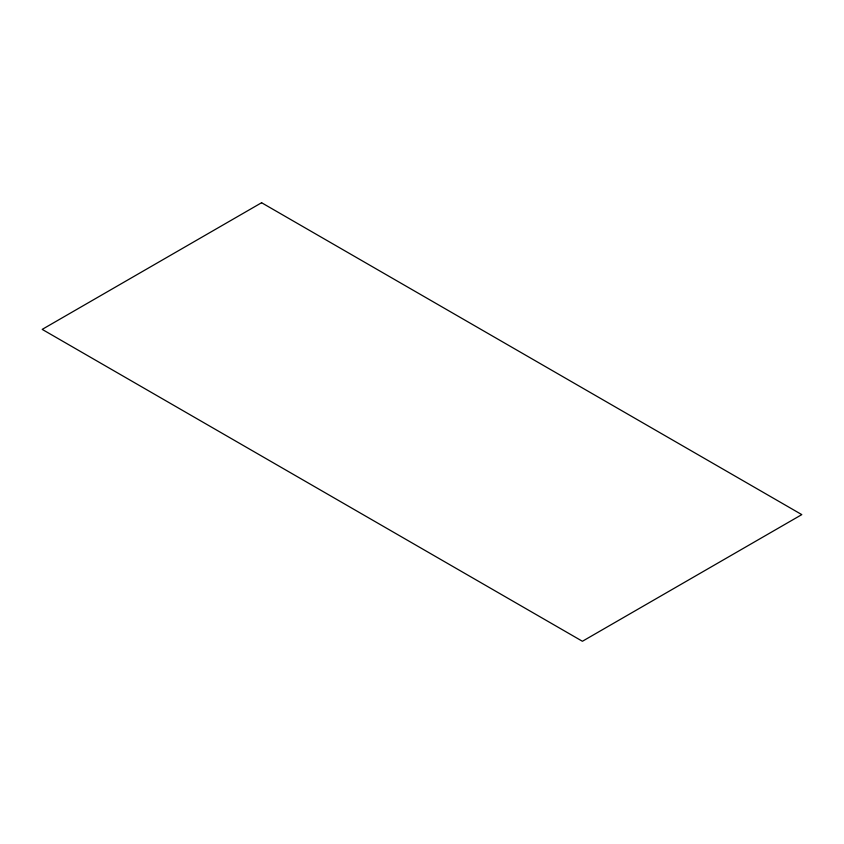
<?xml version="1.0" encoding="UTF-8"?>
<svg xmlns="http://www.w3.org/2000/svg" width="844" height="844" viewBox="0 0 844 844"><rect width="100%" height="100%" fill="white"/><g stroke="black" fill="none" stroke-linecap="round" stroke-linejoin="round"><path stroke-width="1.27" d="M261.587 202.729L42.2 329.382L582.413 641.271L801.8 514.618L261.587 202.729"/></g></svg>
